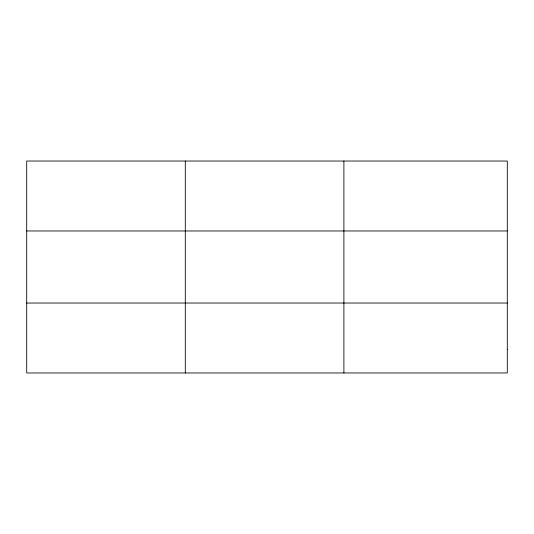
<?xml version="1.0" encoding="UTF-8"?>
<svg xmlns="http://www.w3.org/2000/svg" width="534" height="534" viewBox="0 0 534 534"><rect width="100%" height="100%" fill="white"/><g stroke="black" fill="none" stroke-linecap="round" stroke-linejoin="round"><path stroke-width="0.8" d="M185.298 372.972L185.298 161.028M343.896 372.972L343.896 161.028M26.7 230.968L507.3 230.968M26.7 303.032L507.3 303.032M507.3 349.657L507.3 372.972L26.7 372.972L26.7 161.028L507.3 161.028L507.3 349.657"/></g></svg>
